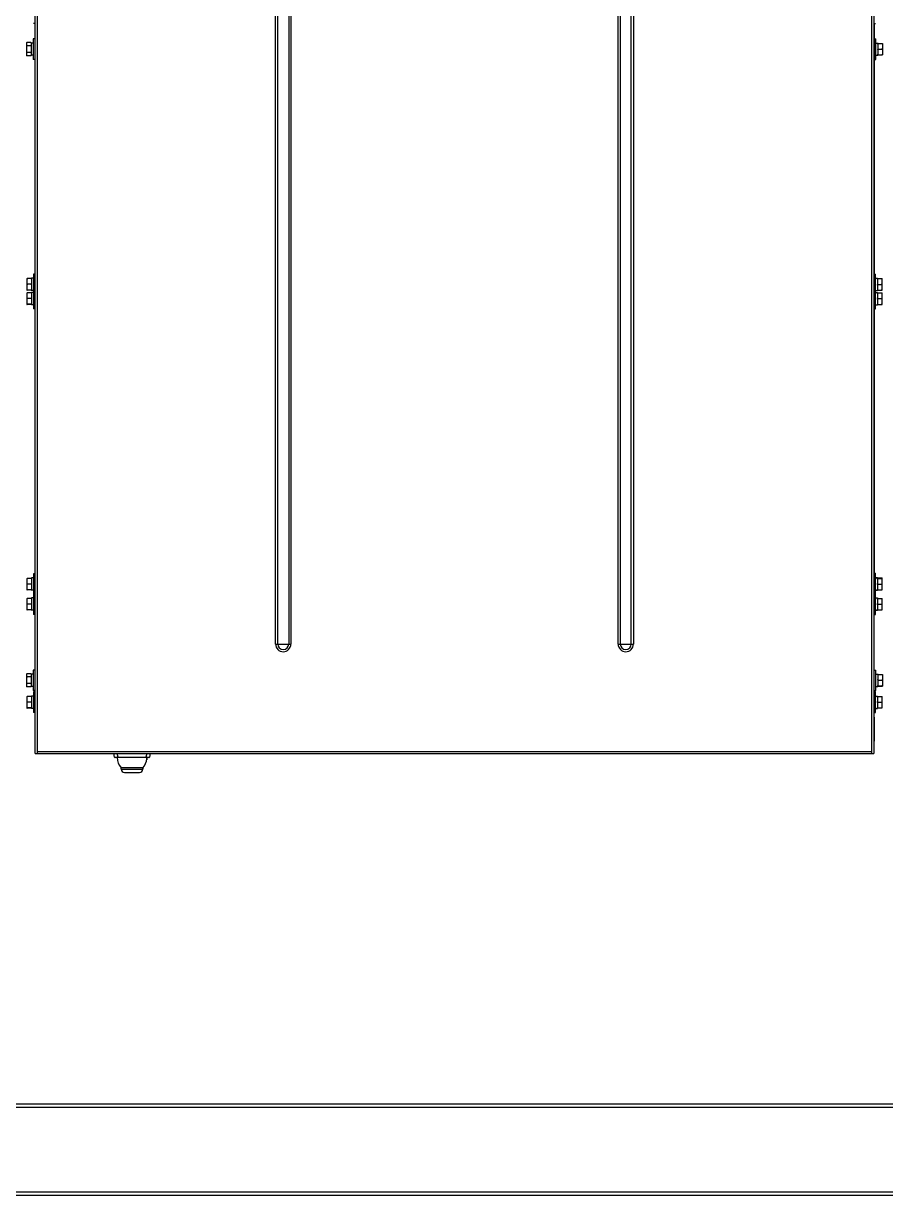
# Model space of a CAD drawing. Header units: millimetres. Extents: x 32496 to 166256, y 3504 to 23939.
# Drawn here: x 40847 to 41602, y 19732 to 20758 of the extents above; entities that cross this region are included whole.
import ezdxf

# ---------------------------------------------------------------- set-up
doc = ezdxf.new("R2010")
doc.units = ezdxf.units.MM
for name, color, linetype in [('2401-01144-S-M6-16HWM_1_0', 7, 'Continuous'), ('4215-19366_1_1_0', 7, 'Continuous'), ('4215-19374_1_1_0', 7, 'Continuous'), ('4215-23304_2_1_1_0', 7, 'Continuous'), ('PRT0001_1_1_1_1_1_1_0', 7, 'Continuous'), ('PRT0007_1_1_1_1_1_1_0', 7, 'Continuous'), ('PRT0023_1_1_1_1_1_1_0', 7, 'Continuous'), ('S04S0230_0', 7, 'Continuous')]:
    doc.layers.add(name, color=color, linetype=linetype)

msp = doc.modelspace()

# ---------------------------------------------------------------- linework, layer by layer
at = {"layer": '2401-01144-S-M6-16HWM_1_0', "color": 7, "linetype": 'Continuous'}
for p, q in [((40857.24, 20758.388), (40855.64, 20758.388)), ((41591.64, 20758.388), (41593.24, 20758.388)), ((40849.74, 20741.362), (40850.039, 20741.661)), ((40849.74, 20741.362), (40849.74, 20730.415)), ((40850.039, 20741.661), (40850.04, 20741.662)), ((40853.44, 20741.662), (40850.04, 20741.662)), ((40853.44, 20738.774), (40850.04, 20738.774)), ((40853.74, 20741.362), (40853.44, 20741.662)), ((40853.74, 20741.362), (40853.74, 20730.415)), ((40855.34, 20741.238), (40853.74, 20741.238)), ((40855.34, 20744.888), (40855.34, 20726.888)), ((40856.94, 20744.888), (40855.34, 20744.888)), ((41591.94, 20744.888), (41593.54, 20744.888)), ((41593.54, 20726.888), (41593.54, 20744.888)), ((41593.54, 20741.238), (41595.14, 20741.238)), ((41595.14, 20741.238), (41595.14, 20730.538)), ((41595.44, 20740.929), (41598.84, 20740.929)), ((41595.44, 20735.972), (41598.84, 20735.972)), ((41599.14, 20740.92), (41599.14, 20730.856)), ((40849.74, 20730.415), (40850.04, 20730.115)), ((40853.44, 20733.001), (40850.04, 20733.001)), ((40853.44, 20730.115), (40850.04, 20730.115)), ((40853.74, 20730.415), (40853.44, 20730.115)), ((40855.34, 20730.538), (40853.74, 20730.538)), ((40856.94, 20726.888), (40855.34, 20726.888)), ((41591.94, 20726.888), (41593.54, 20726.888)), ((41593.54, 20730.538), (41595.14, 20730.538)), ((41595.44, 20730.93), (41598.84, 20730.93)), ((41595.44, 20730.847), (41598.84, 20730.847)), ((40850.04, 20534.908), (40850.04, 20524.869)), ((40853.74, 20534.914), (40850.34, 20534.914)), ((40854.04, 20535.238), (40854.04, 20524.538)), ((40855.64, 20535.238), (40854.04, 20535.238)), ((40855.64, 20538.888), (40855.64, 20526.388)), ((40857.24, 20538.888), (40855.64, 20538.888)), ((41591.64, 20538.888), (41593.24, 20538.888)), ((41593.24, 20526.388), (41593.24, 20538.888)), ((41593.24, 20535.238), (41594.84, 20535.238)), ((41594.84, 20535.238), (41594.84, 20524.538)), ((41594.84, 20534.888), (41598.84, 20534.888)), ((41598.84, 20524.888), (41598.84, 20534.888)), ((40850.04, 20522.408), (40850.04, 20512.369)), ((40853.74, 20529.939), (40850.34, 20529.939)), ((40853.74, 20524.914), (40850.34, 20524.914)), ((40853.74, 20524.863), (40850.34, 20524.863)), ((40853.74, 20522.414), (40850.34, 20522.414)), ((40855.64, 20524.538), (40854.04, 20524.538)), ((40854.04, 20522.738), (40854.04, 20512.038)), ((40855.64, 20522.738), (40854.04, 20522.738)), ((40855.64, 20526.388), (40855.64, 20508.388)), ((40857.24, 20526.388), (40855.64, 20526.388)), ((41591.64, 20526.388), (41593.24, 20526.388)), ((41593.24, 20508.388), (41593.24, 20526.388)), ((41593.24, 20524.538), (41594.84, 20524.538)), ((41593.24, 20522.738), (41594.84, 20522.738)), ((41594.84, 20524.888), (41598.84, 20524.888)), ((41594.84, 20522.738), (41594.84, 20512.038)), ((41594.84, 20522.388), (41598.84, 20522.388)), ((41595.14, 20529.888), (41598.54, 20529.888)), ((41598.84, 20512.388), (41598.84, 20522.388)), ((40853.74, 20517.439), (40850.34, 20517.439)), ((40853.74, 20512.414), (40850.34, 20512.414)), ((40853.74, 20512.363), (40850.34, 20512.363)), ((40855.64, 20512.038), (40854.04, 20512.038)), ((41593.24, 20512.038), (41594.84, 20512.038)), ((41594.84, 20512.388), (41598.84, 20512.388)), ((41595.14, 20517.388), (41598.54, 20517.388)), ((40857.24, 20508.388), (40855.64, 20508.388)), ((41591.64, 20508.388), (41593.24, 20508.388)), ((40855.64, 20276.388), (40855.64, 20258.388)), ((40857.24, 20276.388), (40855.64, 20276.388)), ((41591.64, 20276.888), (41593.24, 20276.888)), ((41591.64, 20276.388), (41593.24, 20276.388)), ((41593.24, 20276.388), (41593.24, 20276.888)), ((41593.24, 20258.388), (41593.24, 20276.388)), ((40850.04, 20272.408), (40850.04, 20262.369)), ((40853.74, 20272.414), (40850.34, 20272.414)), ((40853.74, 20267.439), (40850.34, 20267.439)), ((40854.04, 20272.738), (40854.04, 20262.038)), ((40855.64, 20272.738), (40854.04, 20272.738)), ((41593.24, 20273.238), (41594.84, 20273.238)), ((41593.24, 20272.738), (41594.84, 20272.738)), ((41594.84, 20273.238), (41594.84, 20272.738)), ((41594.84, 20272.888), (41598.84, 20272.888)), ((41594.84, 20272.738), (41594.84, 20262.038)), ((41594.84, 20272.388), (41598.84, 20272.388)), ((41595.14, 20267.388), (41598.54, 20267.388)), ((41598.84, 20272.388), (41598.84, 20272.888)), ((41598.84, 20262.388), (41598.84, 20272.388)), ((40850.04, 20254.908), (40850.04, 20244.869)), ((40853.74, 20262.414), (40850.34, 20262.414)), ((40853.74, 20262.363), (40850.34, 20262.363)), ((40853.74, 20254.914), (40850.34, 20254.914)), ((40855.64, 20262.038), (40854.04, 20262.038)), ((40854.04, 20255.238), (40854.04, 20244.538)), ((40855.64, 20255.238), (40854.04, 20255.238)), ((40855.64, 20258.389), (40855.64, 20240.888)), ((40857.24, 20258.388), (40855.64, 20258.388)), ((41591.64, 20258.388), (41593.24, 20258.388)), ((41593.24, 20262.038), (41594.84, 20262.038)), ((41593.24, 20240.888), (41593.24, 20258.388)), ((41593.24, 20255.238), (41594.84, 20255.238)), ((41594.84, 20262.388), (41598.84, 20262.388)), ((41594.84, 20255.238), (41594.84, 20244.538)), ((41594.84, 20254.888), (41598.84, 20254.888)), ((41598.84, 20244.888), (41598.84, 20254.888)), ((40853.74, 20249.939), (40850.34, 20249.939)), ((40853.74, 20244.914), (40850.34, 20244.914)), ((40853.74, 20244.863), (40850.34, 20244.863)), ((40855.64, 20244.538), (40854.04, 20244.538)), ((41593.24, 20244.538), (41594.84, 20244.538)), ((41594.84, 20244.888), (41598.84, 20244.888)), ((41595.14, 20249.888), (41598.54, 20249.888)), ((40857.24, 20240.888), (40855.64, 20240.888)), ((41591.64, 20240.888), (41593.24, 20240.888)), ((40855.34, 20192.138), (40855.34, 20174.138)), ((40856.94, 20192.138), (40855.34, 20192.138)), ((41591.94, 20192.138), (41593.54, 20192.138)), ((41593.54, 20174.138), (41593.54, 20192.138)), ((40849.74, 20188.612), (40850.039, 20188.911)), ((40849.74, 20188.612), (40849.74, 20177.665)), ((40850.039, 20188.911), (40850.04, 20188.912)), ((40853.44, 20188.912), (40850.04, 20188.912)), ((40853.44, 20186.024), (40850.04, 20186.024)), ((40853.74, 20188.612), (40853.44, 20188.912)), ((40853.74, 20188.612), (40853.74, 20177.665)), ((40855.34, 20188.488), (40853.74, 20188.488)), ((41593.54, 20188.488), (41595.14, 20188.488)), ((41595.14, 20188.488), (41595.14, 20177.788)), ((41595.44, 20188.179), (41598.84, 20188.179)), ((41595.44, 20183.222), (41598.84, 20183.222)), ((41599.14, 20188.17), (41599.14, 20178.106)), ((40849.74, 20177.665), (40850.04, 20177.365)), ((40853.44, 20180.251), (40850.04, 20180.251)), ((40853.44, 20177.365), (40850.04, 20177.365)), ((40853.74, 20177.665), (40853.44, 20177.365)), ((40855.34, 20177.788), (40853.74, 20177.788)), ((40856.94, 20174.138), (40855.34, 20174.138)), ((40855.64, 20172.888), (40855.64, 20154.888)), ((40857.24, 20172.888), (40855.64, 20172.888)), ((41591.64, 20172.888), (41593.24, 20172.888)), ((41591.94, 20174.138), (41593.54, 20174.138)), ((41593.24, 20154.888), (41593.24, 20172.888)), ((41593.54, 20177.788), (41595.14, 20177.788)), ((41595.44, 20178.18), (41598.84, 20178.18)), ((41595.44, 20178.097), (41598.84, 20178.097)), ((40850.04, 20168.908), (40850.04, 20158.869)), ((40853.74, 20168.914), (40850.34, 20168.914)), ((40853.74, 20163.939), (40850.34, 20163.939)), ((40854.04, 20169.238), (40854.04, 20158.538)), ((40855.64, 20169.238), (40854.04, 20169.238)), ((41593.24, 20169.238), (41594.84, 20169.238)), ((41594.84, 20169.238), (41594.84, 20158.538)), ((41594.84, 20168.888), (41598.84, 20168.888)), ((41595.14, 20163.888), (41598.54, 20163.888)), ((41598.84, 20158.888), (41598.84, 20168.888)), ((40853.74, 20158.914), (40850.34, 20158.914)), ((40853.74, 20158.863), (40850.34, 20158.863)), ((40855.64, 20158.538), (40854.04, 20158.538)), ((40857.24, 20154.888), (40855.64, 20154.888)), ((41591.64, 20154.888), (41593.24, 20154.888)), ((41593.24, 20158.538), (41594.84, 20158.538)), ((41594.84, 20158.888), (41598.84, 20158.888))]:
    msp.add_line(p, q, dxfattribs=at)
for centre, radius, start, end in [((40852.498, 20739.088), 3.556, 140.502617, 140.868127), ((40850.981, 20739.087), 3.557, 39.131867, 39.49683), ((40852.498, 20186.338), 3.556, 140.502617, 140.868127), ((40850.981, 20186.337), 3.557, 39.131866, 39.49683)]:
    msp.add_arc(centre, radius, start, end, dxfattribs=at)
for points, knots in [([(40849.74, 20739.104), (40849.763, 20739.076), (40849.858, 20738.962), (40849.96, 20738.854), (40850.04, 20738.774)], [0, 0, 0, 0, 0.24456004, 1, 1, 1, 1]), ([(40850.04, 20741.662), (40850.014, 20741.636), (40849.916, 20741.535), (40849.821, 20741.43), (40849.754, 20741.349)], [0, 0, 0, 0, 0.25503929, 1, 1, 1, 1]), ([(40853.44, 20741.662), (40853.465, 20741.636), (40853.564, 20741.535), (40853.659, 20741.43), (40853.725, 20741.349)], [0, 0, 0, 0, 0.25503884, 1, 1, 1, 1]), ([(40853.74, 20739.104), (40853.717, 20739.076), (40853.621, 20738.962), (40853.519, 20738.854), (40853.44, 20738.774)], [0, 0, 0, 0, 0.24456005, 1, 1, 1, 1]), ([(41595.44, 20740.929), (41595.413, 20740.929), (41595.313, 20740.926), (41595.213, 20740.923), (41595.14, 20740.92)], [0, 0, 0, 0, 0.26550087, 1, 1, 1, 1]), ([(41595.14, 20740.363), (41595.163, 20740.411), (41595.256, 20740.603), (41595.359, 20740.791), (41595.44, 20740.929)], [0, 0, 0, 0, 0.24910136, 1, 1, 1, 1]), ([(41595.44, 20735.972), (41595.413, 20736.018), (41595.307, 20736.204), (41595.208, 20736.394), (41595.14, 20736.538)], [0, 0, 0, 0, 0.25093195, 1, 1, 1, 1]), ([(41595.14, 20735.396), (41595.163, 20735.445), (41595.256, 20735.64), (41595.359, 20735.831), (41595.44, 20735.972)], [0, 0, 0, 0, 0.24921086, 1, 1, 1, 1]), ([(41598.84, 20740.929), (41598.866, 20740.929), (41598.966, 20740.926), (41599.066, 20740.923), (41599.14, 20740.92)], [0, 0, 0, 0, 0.26550234, 1, 1, 1, 1]), ([(41599.14, 20740.363), (41599.117, 20740.411), (41599.023, 20740.603), (41598.921, 20740.791), (41598.84, 20740.929)], [0, 0, 0, 0, 0.24910103, 1, 1, 1, 1]), ([(41598.84, 20735.972), (41598.867, 20736.018), (41598.973, 20736.204), (41599.071, 20736.394), (41599.14, 20736.538)], [0, 0, 0, 0, 0.25093247, 1, 1, 1, 1]), ([(41599.14, 20735.396), (41599.117, 20735.445), (41599.023, 20735.64), (41598.921, 20735.831), (41598.84, 20735.972)], [0, 0, 0, 0, 0.24921052, 1, 1, 1, 1]), ([(40850.04, 20733.001), (40850.013, 20732.974), (40849.909, 20732.868), (40849.81, 20732.757), (40849.74, 20732.671)], [0, 0, 0, 0, 0.25535475, 1, 1, 1, 1]), ([(40849.74, 20730.445), (40849.763, 20730.416), (40849.858, 20730.303), (40849.96, 20730.194), (40850.039, 20730.115)], [0, 0, 0, 0, 0.24456156, 1, 1, 1, 1]), ([(40853.44, 20733.001), (40853.467, 20732.974), (40853.571, 20732.868), (40853.67, 20732.757), (40853.74, 20732.671)], [0, 0, 0, 0, 0.25535394, 1, 1, 1, 1]), ([(40853.74, 20730.445), (40853.717, 20730.416), (40853.621, 20730.303), (40853.519, 20730.194), (40853.44, 20730.115)], [0, 0, 0, 0, 0.24456158, 1, 1, 1, 1]), ([(41595.44, 20730.93), (41595.413, 20730.978), (41595.307, 20731.167), (41595.208, 20731.36), (41595.14, 20731.507)], [0, 0, 0, 0, 0.2508241, 1, 1, 1, 1]), ([(41595.14, 20730.921), (41595.163, 20730.922), (41595.263, 20730.925), (41595.363, 20730.928), (41595.44, 20730.93)], [0, 0, 0, 0, 0.2337023, 1, 1, 1, 1]), ([(41595.44, 20730.847), (41595.413, 20730.848), (41595.313, 20730.851), (41595.213, 20730.854), (41595.14, 20730.856)], [0, 0, 0, 0, 0.26550087, 1, 1, 1, 1]), ([(41598.84, 20730.93), (41598.867, 20730.978), (41598.973, 20731.167), (41599.071, 20731.36), (41599.14, 20731.507)], [0, 0, 0, 0, 0.25082461, 1, 1, 1, 1]), ([(41599.14, 20730.921), (41599.116, 20730.922), (41599.016, 20730.925), (41598.916, 20730.928), (41598.84, 20730.93)], [0, 0, 0, 0, 0.23370306, 1, 1, 1, 1]), ([(41598.84, 20730.847), (41598.866, 20730.848), (41598.966, 20730.851), (41599.066, 20730.854), (41599.14, 20730.856)], [0, 0, 0, 0, 0.26550234, 1, 1, 1, 1]), ([(40850.04, 20534.908), (40850.063, 20534.908), (40850.163, 20534.91), (40850.263, 20534.912), (40850.34, 20534.914)], [0, 0, 0, 0, 0.2336903, 1, 1, 1, 1]), ([(40850.34, 20534.914), (40850.313, 20534.867), (40850.207, 20534.681), (40850.108, 20534.49), (40850.04, 20534.345)], [0, 0, 0, 0, 0.25091089, 1, 1, 1, 1]), ([(40850.04, 20530.508), (40850.063, 20530.46), (40850.156, 20530.267), (40850.259, 20530.079), (40850.34, 20529.939)], [0, 0, 0, 0, 0.24912294, 1, 1, 1, 1]), ([(40854.04, 20534.908), (40854.016, 20534.908), (40853.916, 20534.91), (40853.816, 20534.912), (40853.74, 20534.914)], [0, 0, 0, 0, 0.23368954, 1, 1, 1, 1]), ([(40853.74, 20534.914), (40853.767, 20534.867), (40853.873, 20534.681), (40853.971, 20534.49), (40854.04, 20534.345)], [0, 0, 0, 0, 0.25091037, 1, 1, 1, 1]), ([(40854.04, 20530.508), (40854.017, 20530.46), (40853.923, 20530.267), (40853.821, 20530.079), (40853.74, 20529.939)], [0, 0, 0, 0, 0.24912327, 1, 1, 1, 1]), ([(41594.84, 20534.317), (41594.863, 20534.365), (41594.956, 20534.559), (41595.059, 20534.748), (41595.14, 20534.888)], [0, 0, 0, 0, 0.24915729, 1, 1, 1, 1]), ([(41595.14, 20529.888), (41595.113, 20529.935), (41595.007, 20530.122), (41594.908, 20530.314), (41594.84, 20530.46)], [0, 0, 0, 0, 0.25087687, 1, 1, 1, 1]), ([(41598.84, 20534.317), (41598.817, 20534.365), (41598.723, 20534.559), (41598.621, 20534.748), (41598.54, 20534.888)], [0, 0, 0, 0, 0.24915695, 1, 1, 1, 1]), ([(41598.54, 20529.888), (41598.567, 20529.935), (41598.673, 20530.122), (41598.771, 20530.314), (41598.84, 20530.46)], [0, 0, 0, 0, 0.25087739, 1, 1, 1, 1]), ([(40850.34, 20529.939), (40850.313, 20529.892), (40850.207, 20529.704), (40850.108, 20529.512), (40850.04, 20529.365)], [0, 0, 0, 0, 0.25084475, 1, 1, 1, 1]), ([(40850.04, 20525.488), (40850.063, 20525.44), (40850.156, 20525.245), (40850.259, 20525.055), (40850.34, 20524.914)], [0, 0, 0, 0, 0.24919008, 1, 1, 1, 1]), ([(40850.34, 20524.914), (40850.313, 20524.914), (40850.213, 20524.912), (40850.113, 20524.91), (40850.04, 20524.908)], [0, 0, 0, 0, 0.26551394, 1, 1, 1, 1]), ([(40850.04, 20524.869), (40850.063, 20524.868), (40850.163, 20524.866), (40850.263, 20524.864), (40850.34, 20524.863)], [0, 0, 0, 0, 0.2336903, 1, 1, 1, 1]), ([(40850.04, 20522.408), (40850.063, 20522.408), (40850.163, 20522.41), (40850.263, 20522.412), (40850.34, 20522.414)], [0, 0, 0, 0, 0.2336903, 1, 1, 1, 1]), ([(40850.34, 20522.414), (40850.313, 20522.367), (40850.207, 20522.181), (40850.108, 20521.99), (40850.04, 20521.845)], [0, 0, 0, 0, 0.25091089, 1, 1, 1, 1]), ([(40853.74, 20529.939), (40853.767, 20529.892), (40853.873, 20529.704), (40853.971, 20529.512), (40854.04, 20529.365)], [0, 0, 0, 0, 0.25084424, 1, 1, 1, 1]), ([(40854.04, 20525.488), (40854.017, 20525.44), (40853.923, 20525.245), (40853.821, 20525.055), (40853.74, 20524.914)], [0, 0, 0, 0, 0.24919042, 1, 1, 1, 1]), ([(40853.74, 20524.914), (40853.766, 20524.914), (40853.866, 20524.912), (40853.966, 20524.91), (40854.04, 20524.908)], [0, 0, 0, 0, 0.26551247, 1, 1, 1, 1]), ([(40854.04, 20524.869), (40854.016, 20524.868), (40853.916, 20524.866), (40853.816, 20524.864), (40853.74, 20524.863)], [0, 0, 0, 0, 0.23368954, 1, 1, 1, 1]), ([(40854.04, 20522.408), (40854.016, 20522.408), (40853.916, 20522.41), (40853.816, 20522.412), (40853.74, 20522.414)], [0, 0, 0, 0, 0.23368954, 1, 1, 1, 1]), ([(40853.74, 20522.414), (40853.767, 20522.367), (40853.873, 20522.181), (40853.971, 20521.99), (40854.04, 20521.845)], [0, 0, 0, 0, 0.25091037, 1, 1, 1, 1]), ([(41594.84, 20529.317), (41594.863, 20529.365), (41594.956, 20529.559), (41595.059, 20529.748), (41595.14, 20529.888)], [0, 0, 0, 0, 0.24915729, 1, 1, 1, 1]), ([(41595.14, 20524.888), (41595.113, 20524.935), (41595.007, 20525.122), (41594.908, 20525.314), (41594.84, 20525.46)], [0, 0, 0, 0, 0.25087687, 1, 1, 1, 1]), ([(41594.84, 20521.817), (41594.863, 20521.865), (41594.956, 20522.059), (41595.059, 20522.248), (41595.14, 20522.388)], [0, 0, 0, 0, 0.24915729, 1, 1, 1, 1]), ([(41598.84, 20529.317), (41598.817, 20529.365), (41598.723, 20529.559), (41598.621, 20529.748), (41598.54, 20529.888)], [0, 0, 0, 0, 0.24915695, 1, 1, 1, 1]), ([(41598.54, 20524.888), (41598.567, 20524.935), (41598.673, 20525.122), (41598.771, 20525.314), (41598.84, 20525.46)], [0, 0, 0, 0, 0.25087739, 1, 1, 1, 1]), ([(41598.84, 20521.817), (41598.817, 20521.865), (41598.723, 20522.059), (41598.621, 20522.248), (41598.54, 20522.388)], [0, 0, 0, 0, 0.24915695, 1, 1, 1, 1]), ([(40850.04, 20518.008), (40850.063, 20517.96), (40850.156, 20517.767), (40850.259, 20517.579), (40850.34, 20517.439)], [0, 0, 0, 0, 0.24912294, 1, 1, 1, 1]), ([(40850.34, 20517.439), (40850.313, 20517.392), (40850.207, 20517.204), (40850.108, 20517.012), (40850.04, 20516.865)], [0, 0, 0, 0, 0.25084475, 1, 1, 1, 1]), ([(40850.04, 20512.988), (40850.063, 20512.94), (40850.156, 20512.745), (40850.259, 20512.555), (40850.34, 20512.414)], [0, 0, 0, 0, 0.24919008, 1, 1, 1, 1]), ([(40850.34, 20512.414), (40850.313, 20512.414), (40850.213, 20512.412), (40850.113, 20512.41), (40850.04, 20512.408)], [0, 0, 0, 0, 0.26551394, 1, 1, 1, 1]), ([(40850.04, 20512.369), (40850.063, 20512.368), (40850.163, 20512.366), (40850.263, 20512.364), (40850.34, 20512.363)], [0, 0, 0, 0, 0.2336903, 1, 1, 1, 1]), ([(40854.04, 20518.008), (40854.017, 20517.96), (40853.923, 20517.767), (40853.821, 20517.579), (40853.74, 20517.439)], [0, 0, 0, 0, 0.24912327, 1, 1, 1, 1]), ([(40853.74, 20517.439), (40853.767, 20517.392), (40853.873, 20517.204), (40853.971, 20517.012), (40854.04, 20516.865)], [0, 0, 0, 0, 0.25084424, 1, 1, 1, 1]), ([(40854.04, 20512.988), (40854.017, 20512.94), (40853.923, 20512.745), (40853.821, 20512.555), (40853.74, 20512.414)], [0, 0, 0, 0, 0.24919042, 1, 1, 1, 1]), ([(40853.74, 20512.414), (40853.766, 20512.414), (40853.866, 20512.412), (40853.966, 20512.41), (40854.04, 20512.408)], [0, 0, 0, 0, 0.26551247, 1, 1, 1, 1]), ([(40854.04, 20512.369), (40854.016, 20512.368), (40853.916, 20512.366), (40853.816, 20512.364), (40853.74, 20512.363)], [0, 0, 0, 0, 0.23368954, 1, 1, 1, 1]), ([(41595.14, 20517.388), (41595.113, 20517.435), (41595.007, 20517.622), (41594.908, 20517.814), (41594.84, 20517.96)], [0, 0, 0, 0, 0.25087687, 1, 1, 1, 1]), ([(41594.84, 20516.817), (41594.863, 20516.865), (41594.956, 20517.059), (41595.059, 20517.248), (41595.14, 20517.388)], [0, 0, 0, 0, 0.24915729, 1, 1, 1, 1]), ([(41595.14, 20512.388), (41595.113, 20512.435), (41595.007, 20512.622), (41594.908, 20512.814), (41594.84, 20512.96)], [0, 0, 0, 0, 0.25087687, 1, 1, 1, 1]), ([(41598.54, 20517.388), (41598.567, 20517.435), (41598.673, 20517.622), (41598.771, 20517.814), (41598.84, 20517.96)], [0, 0, 0, 0, 0.25087739, 1, 1, 1, 1]), ([(41598.84, 20516.817), (41598.817, 20516.865), (41598.723, 20517.059), (41598.621, 20517.248), (41598.54, 20517.388)], [0, 0, 0, 0, 0.24915695, 1, 1, 1, 1]), ([(41598.54, 20512.388), (41598.567, 20512.435), (41598.673, 20512.622), (41598.771, 20512.814), (41598.84, 20512.96)], [0, 0, 0, 0, 0.25087739, 1, 1, 1, 1]), ([(40850.04, 20272.408), (40850.063, 20272.408), (40850.163, 20272.41), (40850.263, 20272.412), (40850.34, 20272.414)], [0, 0, 0, 0, 0.2336903, 1, 1, 1, 1]), ([(40850.34, 20272.414), (40850.313, 20272.367), (40850.207, 20272.181), (40850.108, 20271.99), (40850.04, 20271.845)], [0, 0, 0, 0, 0.25091089, 1, 1, 1, 1]), ([(40850.04, 20268.008), (40850.063, 20267.96), (40850.156, 20267.767), (40850.259, 20267.579), (40850.34, 20267.439)], [0, 0, 0, 0, 0.24912294, 1, 1, 1, 1]), ([(40850.34, 20267.439), (40850.313, 20267.392), (40850.207, 20267.204), (40850.108, 20267.012), (40850.04, 20266.865)], [0, 0, 0, 0, 0.25084475, 1, 1, 1, 1]), ([(40854.04, 20272.408), (40854.016, 20272.408), (40853.916, 20272.41), (40853.816, 20272.412), (40853.74, 20272.414)], [0, 0, 0, 0, 0.23368954, 1, 1, 1, 1]), ([(40853.74, 20272.414), (40853.767, 20272.367), (40853.873, 20272.181), (40853.971, 20271.99), (40854.04, 20271.845)], [0, 0, 0, 0, 0.25091037, 1, 1, 1, 1]), ([(40854.04, 20268.008), (40854.017, 20267.96), (40853.923, 20267.767), (40853.821, 20267.579), (40853.74, 20267.439)], [0, 0, 0, 0, 0.24912327, 1, 1, 1, 1]), ([(40853.74, 20267.439), (40853.767, 20267.392), (40853.873, 20267.204), (40853.971, 20267.012), (40854.04, 20266.865)], [0, 0, 0, 0, 0.25084424, 1, 1, 1, 1]), ([(41594.84, 20271.817), (41594.863, 20271.865), (41594.956, 20272.059), (41595.059, 20272.248), (41595.14, 20272.388)], [0, 0, 0, 0, 0.24915729, 1, 1, 1, 1]), ([(41595.14, 20267.388), (41595.113, 20267.435), (41595.007, 20267.622), (41594.908, 20267.814), (41594.84, 20267.96)], [0, 0, 0, 0, 0.25087687, 1, 1, 1, 1]), ([(41594.84, 20266.817), (41594.863, 20266.865), (41594.956, 20267.059), (41595.059, 20267.248), (41595.14, 20267.388)], [0, 0, 0, 0, 0.24915729, 1, 1, 1, 1]), ([(41594.874, 20272.388), (41594.894, 20272.431), (41594.978, 20272.6), (41595.069, 20272.765), (41595.14, 20272.888)], [0, 0, 0, 0, 0.2492687, 1, 1, 1, 1]), ([(41598.806, 20272.388), (41598.785, 20272.431), (41598.701, 20272.6), (41598.611, 20272.765), (41598.54, 20272.888)], [0, 0, 0, 0, 0.24926794, 1, 1, 1, 1]), ([(41598.84, 20271.817), (41598.817, 20271.865), (41598.723, 20272.059), (41598.621, 20272.248), (41598.54, 20272.388)], [0, 0, 0, 0, 0.24915695, 1, 1, 1, 1]), ([(41598.54, 20267.388), (41598.567, 20267.435), (41598.673, 20267.622), (41598.771, 20267.814), (41598.84, 20267.96)], [0, 0, 0, 0, 0.25087739, 1, 1, 1, 1]), ([(41598.84, 20266.817), (41598.817, 20266.865), (41598.723, 20267.059), (41598.621, 20267.248), (41598.54, 20267.388)], [0, 0, 0, 0, 0.24915695, 1, 1, 1, 1]), ([(40850.04, 20262.988), (40850.063, 20262.94), (40850.156, 20262.745), (40850.259, 20262.555), (40850.34, 20262.414)], [0, 0, 0, 0, 0.24919008, 1, 1, 1, 1]), ([(40850.34, 20262.414), (40850.313, 20262.414), (40850.213, 20262.412), (40850.113, 20262.41), (40850.04, 20262.408)], [0, 0, 0, 0, 0.26551394, 1, 1, 1, 1]), ([(40850.04, 20262.369), (40850.063, 20262.368), (40850.163, 20262.366), (40850.263, 20262.364), (40850.34, 20262.363)], [0, 0, 0, 0, 0.2336903, 1, 1, 1, 1]), ([(40850.04, 20254.908), (40850.063, 20254.908), (40850.163, 20254.91), (40850.263, 20254.912), (40850.34, 20254.914)], [0, 0, 0, 0, 0.2336903, 1, 1, 1, 1]), ([(40850.34, 20254.914), (40850.313, 20254.867), (40850.207, 20254.681), (40850.108, 20254.49), (40850.04, 20254.345)], [0, 0, 0, 0, 0.25091089, 1, 1, 1, 1]), ([(40854.04, 20262.988), (40854.017, 20262.94), (40853.923, 20262.745), (40853.821, 20262.555), (40853.74, 20262.414)], [0, 0, 0, 0, 0.24919042, 1, 1, 1, 1]), ([(40853.74, 20262.414), (40853.766, 20262.414), (40853.866, 20262.412), (40853.966, 20262.41), (40854.04, 20262.408)], [0, 0, 0, 0, 0.26551247, 1, 1, 1, 1]), ([(40854.04, 20262.369), (40854.016, 20262.368), (40853.916, 20262.366), (40853.816, 20262.364), (40853.74, 20262.363)], [0, 0, 0, 0, 0.23368954, 1, 1, 1, 1]), ([(40854.04, 20254.908), (40854.016, 20254.908), (40853.916, 20254.91), (40853.816, 20254.912), (40853.74, 20254.914)], [0, 0, 0, 0, 0.23368954, 1, 1, 1, 1]), ([(40853.74, 20254.914), (40853.767, 20254.867), (40853.873, 20254.681), (40853.971, 20254.49), (40854.04, 20254.345)], [0, 0, 0, 0, 0.25091037, 1, 1, 1, 1]), ([(41595.14, 20262.388), (41595.113, 20262.435), (41595.007, 20262.622), (41594.908, 20262.814), (41594.84, 20262.96)], [0, 0, 0, 0, 0.25087687, 1, 1, 1, 1]), ([(41594.84, 20254.317), (41594.863, 20254.365), (41594.956, 20254.559), (41595.059, 20254.748), (41595.14, 20254.888)], [0, 0, 0, 0, 0.24915729, 1, 1, 1, 1]), ([(41598.54, 20262.388), (41598.567, 20262.435), (41598.673, 20262.622), (41598.771, 20262.814), (41598.84, 20262.96)], [0, 0, 0, 0, 0.25087739, 1, 1, 1, 1]), ([(41598.84, 20254.317), (41598.817, 20254.365), (41598.723, 20254.559), (41598.621, 20254.748), (41598.54, 20254.888)], [0, 0, 0, 0, 0.24915695, 1, 1, 1, 1]), ([(40850.04, 20250.508), (40850.063, 20250.46), (40850.156, 20250.267), (40850.259, 20250.079), (40850.34, 20249.939)], [0, 0, 0, 0, 0.24912294, 1, 1, 1, 1]), ([(40850.34, 20249.939), (40850.313, 20249.892), (40850.207, 20249.704), (40850.108, 20249.512), (40850.04, 20249.365)], [0, 0, 0, 0, 0.25084475, 1, 1, 1, 1]), ([(40850.04, 20245.488), (40850.063, 20245.44), (40850.156, 20245.245), (40850.259, 20245.055), (40850.34, 20244.914)], [0, 0, 0, 0, 0.24919008, 1, 1, 1, 1]), ([(40850.34, 20244.914), (40850.313, 20244.914), (40850.213, 20244.912), (40850.113, 20244.91), (40850.04, 20244.908)], [0, 0, 0, 0, 0.26551394, 1, 1, 1, 1]), ([(40850.04, 20244.869), (40850.063, 20244.868), (40850.163, 20244.866), (40850.263, 20244.864), (40850.34, 20244.863)], [0, 0, 0, 0, 0.2336903, 1, 1, 1, 1]), ([(40854.04, 20250.508), (40854.017, 20250.46), (40853.923, 20250.267), (40853.821, 20250.079), (40853.74, 20249.939)], [0, 0, 0, 0, 0.24912327, 1, 1, 1, 1]), ([(40853.74, 20249.939), (40853.767, 20249.892), (40853.873, 20249.704), (40853.971, 20249.512), (40854.04, 20249.365)], [0, 0, 0, 0, 0.25084424, 1, 1, 1, 1]), ([(40854.04, 20245.488), (40854.017, 20245.44), (40853.923, 20245.245), (40853.821, 20245.055), (40853.74, 20244.914)], [0, 0, 0, 0, 0.24919042, 1, 1, 1, 1]), ([(40853.74, 20244.914), (40853.766, 20244.914), (40853.866, 20244.912), (40853.966, 20244.91), (40854.04, 20244.908)], [0, 0, 0, 0, 0.26551247, 1, 1, 1, 1]), ([(40854.04, 20244.869), (40854.016, 20244.868), (40853.916, 20244.866), (40853.816, 20244.864), (40853.74, 20244.863)], [0, 0, 0, 0, 0.23368954, 1, 1, 1, 1]), ([(41595.14, 20249.888), (41595.113, 20249.935), (41595.007, 20250.122), (41594.908, 20250.314), (41594.84, 20250.46)], [0, 0, 0, 0, 0.25087687, 1, 1, 1, 1]), ([(41594.84, 20249.317), (41594.863, 20249.365), (41594.956, 20249.559), (41595.059, 20249.748), (41595.14, 20249.888)], [0, 0, 0, 0, 0.24915729, 1, 1, 1, 1]), ([(41595.14, 20244.888), (41595.113, 20244.935), (41595.007, 20245.122), (41594.908, 20245.314), (41594.84, 20245.46)], [0, 0, 0, 0, 0.25087687, 1, 1, 1, 1]), ([(41598.54, 20249.888), (41598.567, 20249.935), (41598.673, 20250.122), (41598.771, 20250.314), (41598.84, 20250.46)], [0, 0, 0, 0, 0.25087739, 1, 1, 1, 1]), ([(41598.84, 20249.317), (41598.817, 20249.365), (41598.723, 20249.559), (41598.621, 20249.748), (41598.54, 20249.888)], [0, 0, 0, 0, 0.24915695, 1, 1, 1, 1]), ([(41598.54, 20244.888), (41598.567, 20244.935), (41598.673, 20245.122), (41598.771, 20245.314), (41598.84, 20245.46)], [0, 0, 0, 0, 0.25087739, 1, 1, 1, 1]), ([(40849.74, 20186.354), (40849.763, 20186.326), (40849.858, 20186.212), (40849.96, 20186.104), (40850.04, 20186.024)], [0, 0, 0, 0, 0.24456004, 1, 1, 1, 1]), ([(40850.04, 20188.912), (40850.014, 20188.886), (40849.916, 20188.785), (40849.821, 20188.68), (40849.754, 20188.599)], [0, 0, 0, 0, 0.25503929, 1, 1, 1, 1]), ([(40853.44, 20188.912), (40853.465, 20188.886), (40853.564, 20188.785), (40853.659, 20188.68), (40853.725, 20188.599)], [0, 0, 0, 0, 0.25503884, 1, 1, 1, 1]), ([(40853.74, 20186.354), (40853.717, 20186.326), (40853.621, 20186.212), (40853.519, 20186.104), (40853.44, 20186.024)], [0, 0, 0, 0, 0.24456005, 1, 1, 1, 1]), ([(41595.44, 20188.179), (41595.413, 20188.179), (41595.313, 20188.176), (41595.213, 20188.173), (41595.14, 20188.17)], [0, 0, 0, 0, 0.26550087, 1, 1, 1, 1]), ([(41595.14, 20187.613), (41595.163, 20187.661), (41595.256, 20187.853), (41595.359, 20188.041), (41595.44, 20188.179)], [0, 0, 0, 0, 0.24910136, 1, 1, 1, 1]), ([(41595.44, 20183.222), (41595.413, 20183.268), (41595.307, 20183.454), (41595.208, 20183.644), (41595.14, 20183.788)], [0, 0, 0, 0, 0.25093195, 1, 1, 1, 1]), ([(41595.14, 20182.646), (41595.163, 20182.695), (41595.256, 20182.89), (41595.359, 20183.081), (41595.44, 20183.222)], [0, 0, 0, 0, 0.24921086, 1, 1, 1, 1]), ([(41598.84, 20188.179), (41598.866, 20188.179), (41598.966, 20188.176), (41599.066, 20188.173), (41599.14, 20188.17)], [0, 0, 0, 0, 0.26550234, 1, 1, 1, 1]), ([(41599.14, 20187.613), (41599.117, 20187.661), (41599.023, 20187.853), (41598.921, 20188.041), (41598.84, 20188.179)], [0, 0, 0, 0, 0.24910103, 1, 1, 1, 1]), ([(41598.84, 20183.222), (41598.867, 20183.268), (41598.973, 20183.454), (41599.071, 20183.644), (41599.14, 20183.788)], [0, 0, 0, 0, 0.25093247, 1, 1, 1, 1]), ([(41599.14, 20182.646), (41599.117, 20182.695), (41599.023, 20182.89), (41598.921, 20183.081), (41598.84, 20183.222)], [0, 0, 0, 0, 0.24921052, 1, 1, 1, 1]), ([(40850.04, 20180.251), (40850.013, 20180.224), (40849.909, 20180.118), (40849.81, 20180.007), (40849.74, 20179.921)], [0, 0, 0, 0, 0.25535475, 1, 1, 1, 1]), ([(40849.74, 20177.695), (40849.763, 20177.666), (40849.858, 20177.553), (40849.96, 20177.444), (40850.039, 20177.365)], [0, 0, 0, 0, 0.24456156, 1, 1, 1, 1]), ([(40853.44, 20180.251), (40853.467, 20180.224), (40853.571, 20180.118), (40853.67, 20180.007), (40853.74, 20179.921)], [0, 0, 0, 0, 0.25535394, 1, 1, 1, 1]), ([(40853.74, 20177.695), (40853.717, 20177.666), (40853.621, 20177.553), (40853.519, 20177.444), (40853.44, 20177.365)], [0, 0, 0, 0, 0.24456158, 1, 1, 1, 1]), ([(41595.44, 20178.18), (41595.413, 20178.228), (41595.307, 20178.417), (41595.208, 20178.61), (41595.14, 20178.757)], [0, 0, 0, 0, 0.2508241, 1, 1, 1, 1]), ([(41595.14, 20178.171), (41595.163, 20178.172), (41595.263, 20178.175), (41595.363, 20178.178), (41595.44, 20178.18)], [0, 0, 0, 0, 0.2337023, 1, 1, 1, 1]), ([(41595.44, 20178.097), (41595.413, 20178.098), (41595.313, 20178.101), (41595.213, 20178.104), (41595.14, 20178.106)], [0, 0, 0, 0, 0.26550087, 1, 1, 1, 1]), ([(41598.84, 20178.18), (41598.867, 20178.228), (41598.973, 20178.417), (41599.071, 20178.61), (41599.14, 20178.757)], [0, 0, 0, 0, 0.25082461, 1, 1, 1, 1]), ([(41599.14, 20178.171), (41599.116, 20178.172), (41599.016, 20178.175), (41598.916, 20178.178), (41598.84, 20178.18)], [0, 0, 0, 0, 0.23370306, 1, 1, 1, 1]), ([(41598.84, 20178.097), (41598.866, 20178.098), (41598.966, 20178.101), (41599.066, 20178.104), (41599.14, 20178.106)], [0, 0, 0, 0, 0.26550234, 1, 1, 1, 1]), ([(40850.04, 20168.908), (40850.063, 20168.908), (40850.163, 20168.91), (40850.263, 20168.912), (40850.34, 20168.914)], [0, 0, 0, 0, 0.2336903, 1, 1, 1, 1]), ([(40850.34, 20168.914), (40850.313, 20168.867), (40850.207, 20168.681), (40850.108, 20168.49), (40850.04, 20168.345)], [0, 0, 0, 0, 0.25091089, 1, 1, 1, 1]), ([(40850.04, 20164.508), (40850.063, 20164.46), (40850.156, 20164.267), (40850.259, 20164.079), (40850.34, 20163.939)], [0, 0, 0, 0, 0.24912294, 1, 1, 1, 1]), ([(40850.34, 20163.939), (40850.313, 20163.892), (40850.207, 20163.704), (40850.108, 20163.512), (40850.04, 20163.365)], [0, 0, 0, 0, 0.25084475, 1, 1, 1, 1]), ([(40854.04, 20168.908), (40854.016, 20168.908), (40853.916, 20168.91), (40853.816, 20168.912), (40853.74, 20168.914)], [0, 0, 0, 0, 0.23368954, 1, 1, 1, 1]), ([(40853.74, 20168.914), (40853.767, 20168.867), (40853.873, 20168.681), (40853.971, 20168.49), (40854.04, 20168.345)], [0, 0, 0, 0, 0.25091037, 1, 1, 1, 1]), ([(40854.04, 20164.508), (40854.017, 20164.46), (40853.923, 20164.267), (40853.821, 20164.079), (40853.74, 20163.939)], [0, 0, 0, 0, 0.24912327, 1, 1, 1, 1]), ([(40853.74, 20163.939), (40853.767, 20163.892), (40853.873, 20163.704), (40853.971, 20163.512), (40854.04, 20163.365)], [0, 0, 0, 0, 0.25084424, 1, 1, 1, 1]), ([(41594.84, 20168.317), (41594.863, 20168.365), (41594.956, 20168.559), (41595.059, 20168.748), (41595.14, 20168.888)], [0, 0, 0, 0, 0.24915729, 1, 1, 1, 1]), ([(41595.14, 20163.888), (41595.113, 20163.935), (41595.007, 20164.122), (41594.908, 20164.314), (41594.84, 20164.46)], [0, 0, 0, 0, 0.25087687, 1, 1, 1, 1]), ([(41594.84, 20163.317), (41594.863, 20163.365), (41594.956, 20163.559), (41595.059, 20163.748), (41595.14, 20163.888)], [0, 0, 0, 0, 0.24915729, 1, 1, 1, 1]), ([(41598.84, 20168.317), (41598.817, 20168.365), (41598.723, 20168.559), (41598.621, 20168.748), (41598.54, 20168.888)], [0, 0, 0, 0, 0.24915695, 1, 1, 1, 1]), ([(41598.54, 20163.888), (41598.567, 20163.935), (41598.673, 20164.122), (41598.771, 20164.314), (41598.84, 20164.46)], [0, 0, 0, 0, 0.25087739, 1, 1, 1, 1]), ([(41598.84, 20163.317), (41598.817, 20163.365), (41598.723, 20163.559), (41598.621, 20163.748), (41598.54, 20163.888)], [0, 0, 0, 0, 0.24915695, 1, 1, 1, 1]), ([(40850.04, 20159.488), (40850.063, 20159.44), (40850.156, 20159.245), (40850.259, 20159.055), (40850.34, 20158.914)], [0, 0, 0, 0, 0.24919008, 1, 1, 1, 1]), ([(40850.34, 20158.914), (40850.313, 20158.914), (40850.213, 20158.912), (40850.113, 20158.91), (40850.04, 20158.908)], [0, 0, 0, 0, 0.26551394, 1, 1, 1, 1]), ([(40850.04, 20158.869), (40850.063, 20158.868), (40850.163, 20158.866), (40850.263, 20158.864), (40850.34, 20158.863)], [0, 0, 0, 0, 0.2336903, 1, 1, 1, 1]), ([(40854.04, 20159.488), (40854.017, 20159.44), (40853.923, 20159.245), (40853.821, 20159.055), (40853.74, 20158.914)], [0, 0, 0, 0, 0.24919042, 1, 1, 1, 1]), ([(40853.74, 20158.914), (40853.766, 20158.914), (40853.866, 20158.912), (40853.966, 20158.91), (40854.04, 20158.908)], [0, 0, 0, 0, 0.26551247, 1, 1, 1, 1]), ([(40854.04, 20158.869), (40854.016, 20158.868), (40853.916, 20158.866), (40853.816, 20158.864), (40853.74, 20158.863)], [0, 0, 0, 0, 0.23368954, 1, 1, 1, 1]), ([(41595.14, 20158.888), (41595.113, 20158.935), (41595.007, 20159.122), (41594.908, 20159.314), (41594.84, 20159.46)], [0, 0, 0, 0, 0.25087687, 1, 1, 1, 1]), ([(41598.54, 20158.888), (41598.567, 20158.935), (41598.673, 20159.122), (41598.771, 20159.314), (41598.84, 20159.46)], [0, 0, 0, 0, 0.25087739, 1, 1, 1, 1])]:
    msp.add_open_spline(points, degree=3, knots=knots, dxfattribs=at)
for points in [[(40850.04, 20738.774), (40849.932, 20738.558), (40849.831, 20738.338), (40849.74, 20738.115)], [(40853.44, 20738.774), (40853.548, 20738.558), (40853.649, 20738.338), (40853.74, 20738.115)], [(40849.74, 20733.661), (40849.831, 20733.437), (40849.932, 20733.217), (40850.04, 20733.001)], [(40853.74, 20733.661), (40853.649, 20733.437), (40853.548, 20733.217), (40853.44, 20733.001)], [(40850.04, 20186.024), (40849.932, 20185.808), (40849.831, 20185.588), (40849.74, 20185.365)], [(40853.44, 20186.024), (40853.548, 20185.808), (40853.649, 20185.588), (40853.74, 20185.365)], [(40849.74, 20180.911), (40849.831, 20180.687), (40849.932, 20180.467), (40850.04, 20180.251)], [(40853.74, 20180.911), (40853.649, 20180.687), (40853.548, 20180.467), (40853.44, 20180.251)]]:
    msp.add_open_spline(points, degree=3, dxfattribs=at)
at = {"layer": '4215-19366_1_1_0', "color": 7, "linetype": 'Continuous'}
for p, q in [((40856.94, 20758.388), (40856.94, 20538.888)), ((41591.94, 20758.388), (41591.94, 20538.888)), ((40857.24, 20719.388), (40856.94, 20719.388)), ((40857.24, 20717.388), (40856.94, 20717.388)), ((41591.64, 20719.388), (41591.94, 20719.388)), ((41591.94, 20717.388), (41591.64, 20717.388)), ((40856.94, 20508.388), (40856.94, 20276.388)), ((41591.94, 20508.388), (41591.94, 20276.888)), ((40856.94, 20288.888), (40857.24, 20288.888)), ((41591.94, 20288.888), (41591.64, 20288.888)), ((40856.94, 20240.888), (40856.94, 20172.888)), ((41591.94, 20172.888), (41591.94, 20240.888)), ((40856.94, 20154.888), (40856.94, 20153.888)), ((40857.24, 20153.888), (40856.94, 20153.888)), ((41591.94, 20153.888), (41591.64, 20153.888)), ((41591.94, 20153.888), (41591.94, 20154.888))]:
    msp.add_line(p, q, dxfattribs=at)
at = {"layer": '4215-19374_1_1_0', "color": 7, "linetype": 'Continuous'}
for p, q in [((40856.94, 20150.888), (40856.94, 20129.888)), ((40856.94, 20150.888), (40857.24, 20150.888)), ((41591.64, 20150.888), (41591.94, 20150.888)), ((41591.94, 20150.888), (41591.94, 20129.888)), ((40857.24, 20129.888), (40856.94, 20129.888)), ((41591.94, 20129.888), (41591.64, 20129.888))]:
    msp.add_line(p, q, dxfattribs=at)
at = {"layer": '4215-19374_1_1_0', "color": 9, "linetype": 'Continuous'}
for p, q in [((40857.24, 20149.688), (40856.94, 20149.688)), ((41591.94, 20149.688), (41591.64, 20149.688))]:
    msp.add_line(p, q, dxfattribs=at)
at = {"layer": '4215-19374_1_1_0', "color": 7, "linetype": 'Continuous'}
for centre, start, end in [((40858.94, 20130.888), 210.000812, 211.600091), ((41589.94, 20130.888), 328.399963, 329.999216)]:
    msp.add_arc(centre, 2, start, end, dxfattribs=at)
at = {"layer": '4215-23304_2_1_1_0', "color": 7, "linetype": 'Continuous'}
for p, q in [((40857.24, 20119.138), (40857.24, 21440.638)), ((41591.64, 21440.638), (41591.64, 20119.138)), ((40858.94, 20120.838), (40858.94, 20119.138)), ((41589.94, 20119.138), (41589.94, 20120.838)), ((40857.24, 20119.138), (41591.64, 20119.138))]:
    msp.add_line(p, q, dxfattribs=at)
at = {"layer": '4215-23304_2_1_1_0', "color": 9, "linetype": 'Continuous'}
for p, q in [((40858.94, 21438.938), (40858.94, 20120.838)), ((41589.94, 20120.838), (41589.94, 21438.938)), ((41067.732, 20214.888), (41067.732, 21344.888)), ((41069.595, 20214.888), (41069.595, 21344.888)), ((41079.285, 21344.888), (41079.285, 20214.888)), ((41081.148, 21344.888), (41081.148, 20214.888)), ((41367.732, 20214.888), (41367.732, 21344.888)), ((41369.595, 21344.888), (41369.595, 20214.888)), ((41379.285, 20214.888), (41379.285, 21344.888)), ((41381.148, 21344.888), (41381.148, 20214.888)), ((41067.732, 20214.888), (41081.148, 20214.888)), ((41367.732, 20214.888), (41381.148, 20214.888)), ((40858.94, 20120.838), (41589.94, 20120.838))]:
    msp.add_line(p, q, dxfattribs=at)
for centre, radius in [((41074.44, 20214.888), 6.708), ((41074.44, 20214.888), 4.845), ((41374.44, 20214.888), 6.708), ((41374.44, 20214.888), 4.845)]:
    msp.add_arc(centre, radius, 180, 0, dxfattribs=at)
at = {"layer": 'PRT0001_1_1_1_1_1_1_0', "color": 7, "linetype": 'Continuous'}
for p, q in [((40926.827, 20115.772), (40926.043, 20119.138)), ((40956.719, 20115.391), (40927.314, 20115.385)), ((40957.987, 20119.138), (40957.206, 20115.778)), ((40957.206, 20115.778), (40957.206, 20115.778))]:
    msp.add_line(p, q, dxfattribs=at)
at = {"layer": 'PRT0001_1_1_1_1_1_1_0', "color": 9, "linetype": 'Continuous'}
for p, q in [((40929.805, 20115.821), (40928.916, 20119.146)), ((40929.805, 20115.821), (40928.918, 20119.138)), ((40929.805, 20115.821), (40954.228, 20115.826)), ((40929.805, 20115.821), (40929.805, 20115.386)), ((40955.115, 20119.146), (40954.228, 20115.826)), ((40955.113, 20119.138), (40954.228, 20115.826)), ((40954.228, 20115.39), (40954.228, 20115.826))]:
    msp.add_line(p, q, dxfattribs=at)
at = {"layer": 'PRT0001_1_1_1_1_1_1_0', "color": 7, "linetype": 'Continuous'}
for centre, start, end in [((40927.314, 20115.885), 193.09806, 270.010398), ((40956.719, 20115.891), 270.010626, 346.935113)]:
    msp.add_arc(centre, 0.5, start, end, dxfattribs=at)
at = {"layer": 'PRT0001_1_1_1_1_1_1_0', "color": 9, "linetype": 'Continuous'}
for points, knots in [([(40926.827, 20115.772), (40926.827, 20115.77), (40926.833, 20115.768), (40926.844, 20115.766), (40926.863, 20115.763), (40926.901, 20115.76), (40926.967, 20115.757), (40927.066, 20115.754), (40927.192, 20115.753), (40927.342, 20115.753), (40927.517, 20115.754), (40927.792, 20115.758), (40928.179, 20115.766), (40928.686, 20115.78), (40929.235, 20115.799), (40929.613, 20115.813), (40929.805, 20115.821)], [0, 0, 0, 0, 0.00179134, 0.00573022, 0.01197499, 0.0205512, 0.04470621, 0.0780576, 0.12027002, 0.17097634, 0.22966773, 0.29574882, 0.44740597, 0.61978654, 0.80639814, 1, 1, 1, 1]), ([(40954.228, 20115.826), (40954.42, 20115.818), (40954.798, 20115.803), (40955.347, 20115.785), (40955.854, 20115.771), (40956.241, 20115.763), (40956.516, 20115.76), (40956.69, 20115.758), (40956.841, 20115.758), (40956.967, 20115.76), (40957.066, 20115.762), (40957.132, 20115.765), (40957.17, 20115.769), (40957.189, 20115.771), (40957.2, 20115.774), (40957.206, 20115.776), (40957.206, 20115.778)], [0, 0, 0, 0, 0.19360254, 0.380202, 0.55255253, 0.70419069, 0.77027405, 0.82897633, 0.87969351, 0.92191327, 0.95526993, 0.97942784, 0.98800365, 0.99424874, 0.99819164, 1, 1, 1, 1])]:
    msp.add_open_spline(points, degree=3, knots=knots, dxfattribs=at)
at = {"layer": 'PRT0007_1_1_1_1_1_1_0', "color": 7, "linetype": 'Continuous'}
for p, q in [((40954.854, 20115.391), (40954.854, 20113.341)), ((40954.934, 20114.996), (40954.911, 20115.039)), ((40951.27, 20106.39), (40932.766, 20106.386))]:
    msp.add_line(p, q, dxfattribs=at)
at = {"layer": 'PRT0007_1_1_1_1_1_1_0', "color": 9, "linetype": 'Continuous'}
for p, q in [((40932.761, 20106.481), (40932.548, 20106.481)), ((40933.009, 20106.481), (40932.761, 20106.481)), ((40951.255, 20106.484), (40933.009, 20106.481)), ((40951.487, 20106.484), (40951.255, 20106.484)), ((40951.487, 20106.484), (40951.489, 20106.484))]:
    msp.add_line(p, q, dxfattribs=at)
at = {"layer": 'PRT0007_1_1_1_1_1_1_0', "color": 7, "linetype": 'Continuous'}
for centre, radius, start, end in [((40942.017, 20115.388), 13, 180.007548, 223.249283), ((40942.017, 20115.388), 13, 316.771878, 357.039077), ((40942.017, 20115.388), 13, 358.224755, 0.010615), ((40932.766, 20106.686), 0.3, 223.249263, 270.010579), ((40951.27, 20106.69), 0.3, 269.997316, 316.771925)]:
    msp.add_arc(centre, radius, start, end, dxfattribs=at)
at = {"layer": 'PRT0007_1_1_1_1_1_1_0', "color": 9, "linetype": 'Continuous'}
for centre, radius, start, end in [((40954.552, 20115.247), 0.464, 9.054625, 18.297207), ((40954.556, 20115.247), 0.459, 5.40319, 9.048238), ((40954.565, 20115.248), 0.451, 359.379569, 5.41213)]:
    msp.add_arc(centre, radius, start, end, dxfattribs=at)
at = {"layer": 'PRT0007_1_1_1_1_1_1_0', "color": 7, "linetype": 'Continuous'}
msp.add_open_spline([(40954.911, 20115.039), (40954.892, 20115.081), (40954.876, 20115.126), (40954.867, 20115.171)], degree=3, dxfattribs=at)
msp.add_open_spline([(40954.999, 20114.717), (40955, 20114.74), (40954.999, 20114.837), (40954.969, 20114.933), (40954.934, 20114.996)], degree=3, knots=[0, 0, 0, 0, 0.2469993, 1, 1, 1, 1], dxfattribs=at)
at = {"layer": 'PRT0023_1_1_1_1_1_1_0', "color": 7, "linetype": 'Continuous'}
for p, q in [((40932.568, 20105.386), (40932.568, 20106.386)), ((40932.75, 20106.386), (40932.568, 20106.386)), ((40935.569, 20102.387), (40948.469, 20102.389)), ((40951.509, 20106.39), (40951.269, 20106.39)), ((40951.468, 20106.39), (40951.468, 20105.39)), ((40951.468, 20105.39), (40951.509, 20105.39)), ((40951.509, 20105.39), (40951.509, 20106.39))]:
    msp.add_line(p, q, dxfattribs=at)
at = {"layer": 'PRT0023_1_1_1_1_1_1_0', "color": 9, "linetype": 'Continuous'}
msp.add_line((40932.568, 20105.386), (40951.468, 20105.39), dxfattribs=at)
at = {"layer": 'PRT0023_1_1_1_1_1_1_0', "color": 7, "linetype": 'Continuous'}
for centre, start, end in [((40935.568, 20105.387), 180.01058, 270.01058), ((40948.468, 20105.389), 270.01058, 0.01058), ((40948.509, 20105.389), 270.01058, 0.01058)]:
    msp.add_arc(centre, 3, start, end, dxfattribs=at)
at = {"layer": 'S04S0230_0', "color": 7, "linetype": 'Continuous'}
for p, q in [((52008.64, 19811.888), (40172.64, 19811.888)), ((52008.64, 19731.888), (40172.64, 19731.888))]:
    msp.add_line(p, q, dxfattribs=at)
at = {"layer": 'S04S0230_0', "color": 9, "linetype": 'Continuous'}
for p, q in [((52008.64, 19808.888), (40172.64, 19808.888)), ((52008.64, 19734.888), (40166.64, 19734.888))]:
    msp.add_line(p, q, dxfattribs=at)

doc.saveas('drawing.dxf')
